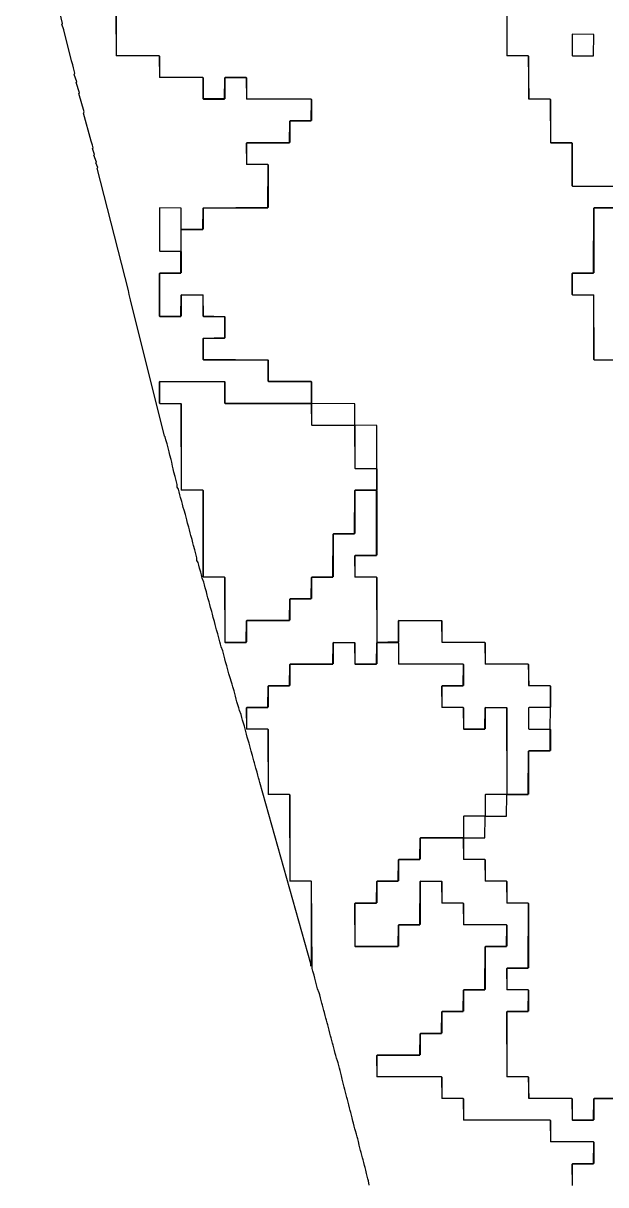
# Model space of a CAD drawing. Extents: x 354370 to 354668, y 4740257 to 4740745.
# Drawn here: x 354394.6 to 354480.5, y 4740396.1 to 4740567.2 of the extents above; entities that cross this region are included whole.
import ezdxf

# ---------------------------------------------------------------- set-up
doc = ezdxf.new("R2010")
doc.units = 0
for name, color, linetype in [('mud', 3, 'CONTINUOUS'), ('rock', 4, 'CONTINUOUS'), ('sand', 2, 'CONTINUOUS'), ('unclassed', 1, 'CONTINUOUS')]:
    doc.layers.add(name, color=color, linetype=linetype)

msp = doc.modelspace()

# ---------------------------------------------------------------- linework, layer by layer
at = {"layer": 'mud'}
for points in [[(354475.568206, 4740565.557716), (354475.518206, 4740565.507716), (354475.518206, 4740562.407716), (354475.568206, 4740562.357716), (354478.668207, 4740562.357716), (354478.718207, 4740565.507716)], [(354414.768206, 4740539.957715), (354414.718206, 4740539.907715), (354414.718206, 4740533.607715), (354414.768206, 4740533.557715), (354417.868206, 4740533.557715), (354417.918206, 4740533.607715), (354417.918206, 4740539.907715)], [(354437.118206, 4740508.007715), (354437.168206, 4740507.957715), (354443.468206, 4740507.957715), (354443.518206, 4740501.607715), (354443.568206, 4740501.557715), (354446.668206, 4740501.557715), (354446.718206, 4740501.507715), (354446.718206, 4740498.407715), (354443.568206, 4740498.357715), (354443.518206, 4740498.307715), (354443.518206, 4740492.007714), (354440.368206, 4740491.957714), (354440.318206, 4740491.907714), (354440.318206, 4740485.607714), (354437.168206, 4740485.557714), (354437.118206, 4740485.507714), (354437.118206, 4740482.407714), (354433.968206, 4740482.357714), (354433.918206, 4740482.307714), (354433.918206, 4740479.207714), (354427.568206, 4740479.157714), (354427.518206, 4740479.107714), (354427.518206, 4740476.007714), (354427.468206, 4740475.957714), (354424.368206, 4740475.957714), (354424.318206, 4740485.507714), (354424.268206, 4740485.557714), (354421.118206, 4740485.607714), (354421.118206, 4740498.307715), (354421.068206, 4740498.357715), (354417.968206, 4740498.357715), (354417.918206, 4740511.107715), (354414.768206, 4740511.157715), (354414.718206, 4740511.207715), (354414.718206, 4740514.307715), (354414.768206, 4740514.357715), (354424.268206, 4740514.357715), (354424.318206, 4740514.307715), (354424.318206, 4740511.207715), (354424.368206, 4740511.157715), (354437.068206, 4740511.157715)]]:
    msp.add_lwpolyline(points, close=True, dxfattribs=at)
msp.add_lwpolyline([(354445.618206, 4740396.007713), (354445.518206, 4740396.607713), (354445.418206, 4740396.907713), (354445.318206, 4740397.307713), (354445.218206, 4740397.707713), (354445.118206, 4740398.207713), (354445.018206, 4740398.607713), (354444.918206, 4740398.907713), (354444.818206, 4740399.307713), (354444.718206, 4740399.707713), (354444.618206, 4740400.007713), (354444.518206, 4740400.407713), (354444.418206, 4740400.807713), (354444.318206, 4740401.107713), (354444.218206, 4740401.507713), (354444.118206, 4740401.907713), (354444.018206, 4740402.407713), (354443.918206, 4740402.807713), (354443.818206, 4740403.107713), (354443.718206, 4740403.507713), (354443.618206, 4740404.007713), (354443.518206, 4740404.307713), (354443.418206, 4740404.707713), (354443.318206, 4740405.107713), (354443.218206, 4740405.407713), (354443.118206, 4740405.907713), (354443.018206, 4740406.307713), (354442.918206, 4740406.707713), (354442.818206, 4740407.007713), (354442.718206, 4740407.407713), (354442.618206, 4740407.807713), (354442.518206, 4740408.207713), (354442.418206, 4740408.607713), (354442.318206, 4740408.907713), (354442.218206, 4740409.307713), (354442.118206, 4740409.707713), (354442.018206, 4740410.107713), (354441.918206, 4740410.407713), (354441.818206, 4740410.807713), (354441.718206, 4740411.207713), (354441.618206, 4740411.607713), (354441.518206, 4740412.107713), (354441.418206, 4740412.507713), (354441.318206, 4740412.907713), (354441.218206, 4740413.207713), (354441.118206, 4740413.607713), (354441.018206, 4740414.007713), (354440.918206, 4740414.307713), (354440.818206, 4740414.707713), (354440.718206, 4740415.107713), (354440.618206, 4740415.407713), (354440.518206, 4740415.807713), (354440.418206, 4740416.207713), (354440.318206, 4740416.607713), (354440.218206, 4740416.907713), (354440.118206, 4740417.307713), (354440.018206, 4740417.707713), (354439.918206, 4740418.007713), (354439.818206, 4740418.407713), (354439.718206, 4740418.807713), (354439.618206, 4740419.207713), (354439.518206, 4740419.607713), (354439.418206, 4740419.907713), (354439.318206, 4740420.307713), (354439.218206, 4740420.607713), (354439.118206, 4740421.007713), (354439.018206, 4740421.407713), (354438.918206, 4740421.707713), (354438.818206, 4740422.107713), (354438.718206, 4740422.507713), (354438.618206, 4740422.807713), (354438.518206, 4740423.207713), (354438.418206, 4740423.607713), (354438.318206, 4740424.007713), (354438.218206, 4740424.307713), (354438.018206, 4740424.907713), (354437.918206, 4740425.307713), (354437.818206, 4740425.707713), (354437.718206, 4740426.107713), (354437.618206, 4740426.507713), (354437.518206, 4740426.907713), (354437.318206, 4740427.507713), (354437.218206, 4740427.907713), (354437.118206, 4740440.707714), (354437.068206, 4740440.757714), (354433.968206, 4740440.757714), (354433.918206, 4740453.507714), (354433.868206, 4740453.557714), (354430.768206, 4740453.557714), (354430.718206, 4740463.107714), (354430.668206, 4740463.157714), (354427.568206, 4740463.157714), (354427.518206, 4740466.307714), (354427.568206, 4740466.357714), (354430.668206, 4740466.357714), (354430.718206, 4740469.507714), (354430.768206, 4740469.557714), (354433.868206, 4740469.557714), (354433.918206, 4740472.707714), (354433.968206, 4740472.757714), (354440.268206, 4740472.757714), (354440.318206, 4740475.907714), (354440.368206, 4740475.957714), (354443.468206, 4740475.957714), (354443.518206, 4740475.907714), (354443.518206, 4740472.807714), (354443.568206, 4740472.757714), (354446.668206, 4740472.757714), (354446.718206, 4740475.907714), (354446.768206, 4740475.957714), (354449.868206, 4740475.957714), (354449.918206, 4740475.907714), (354449.918206, 4740472.807714), (354459.468206, 4740472.757714), (354459.518206, 4740472.707714), (354459.518206, 4740469.607714), (354456.368206, 4740469.557714), (354456.318206, 4740469.507714), (354456.318206, 4740466.407714), (354459.468206, 4740466.357714), (354459.518206, 4740466.307714), (354459.518206, 4740463.207714), (354459.568206, 4740463.157714), (354462.668206, 4740463.157714), (354462.718206, 4740466.307714), (354462.768206, 4740466.357714), (354465.868206, 4740466.357714), (354465.918206, 4740466.307714), (354465.918206, 4740453.607714), (354462.768206, 4740453.557714), (354462.718206, 4740453.507714), (354462.718206, 4740450.407714), (354459.568206, 4740450.357714), (354459.518206, 4740450.307714), (354459.518206, 4740447.207714), (354453.168206, 4740447.157714), (354453.118206, 4740447.107714), (354453.118206, 4740444.007714), (354449.968206, 4740443.957714), (354449.918206, 4740443.907714), (354449.918206, 4740440.807714), (354446.768206, 4740440.757714), (354446.718206, 4740440.707714), (354446.718206, 4740437.607714), (354443.568206, 4740437.557714), (354443.518206, 4740437.507714), (354443.518206, 4740431.207714), (354443.568206, 4740431.157714), (354449.868206, 4740431.157714), (354449.918206, 4740434.307714), (354449.968206, 4740434.357714), (354453.068206, 4740434.357714), (354453.118206, 4740440.707714), (354453.168206, 4740440.757714), (354456.268206, 4740440.757714), (354456.318206, 4740440.707714), (354456.318206, 4740437.607714), (354459.468206, 4740437.557714), (354459.518206, 4740437.507714), (354459.518206, 4740434.407714), (354465.868206, 4740434.357714), (354465.918206, 4740434.307714), (354465.918206, 4740431.207714), (354462.768206, 4740431.157714), (354462.718206, 4740431.107714), (354462.718206, 4740424.807713), (354459.568206, 4740424.757713), (354459.518206, 4740424.707713), (354459.518206, 4740421.607713), (354456.368206, 4740421.557713), (354456.318206, 4740421.507713), (354456.318206, 4740418.407713), (354453.168206, 4740418.357713), (354453.118206, 4740418.307713), (354453.118206, 4740415.207713), (354446.768206, 4740415.157713), (354446.718206, 4740415.107713), (354446.718206, 4740412.007713), (354456.268206, 4740411.957713), (354456.318206, 4740411.907713), (354456.318206, 4740408.807713), (354459.468206, 4740408.757713), (354459.518206, 4740408.707713), (354459.518206, 4740405.607713), (354472.268206, 4740405.557713), (354472.318206, 4740405.507713), (354472.318206, 4740402.407713), (354478.668207, 4740402.357713), (354478.718207, 4740402.307713), (354478.718207, 4740399.207713), (354475.568206, 4740399.157713), (354475.518206, 4740399.107713), (354475.518206, 4740396.007713)], dxfattribs=at)
at = {"layer": 'rock'}
for points in [[(354408.318205, 4740568.707716), (354408.318205, 4740562.407716), (354414.668206, 4740562.357716), (354414.718206, 4740562.307716), (354414.718206, 4740559.207715), (354421.068206, 4740559.157715), (354421.118206, 4740559.107715), (354421.118206, 4740556.007715), (354421.168206, 4740555.957715), (354424.268206, 4740555.957715), (354424.318206, 4740559.107715), (354424.368206, 4740559.157715), (354427.468206, 4740559.157715), (354427.518206, 4740559.107715), (354427.518206, 4740556.007715), (354437.068206, 4740555.957715), (354437.118206, 4740555.907715), (354437.118206, 4740552.807715), (354433.968206, 4740552.757715), (354433.918206, 4740552.707715), (354433.918206, 4740549.607715), (354427.568206, 4740549.557715), (354427.518206, 4740549.507715), (354427.518206, 4740546.407715), (354430.668206, 4740546.357715), (354430.718206, 4740546.307715), (354430.718206, 4740540.007715), (354421.118206, 4740539.907715), (354421.118206, 4740536.807715), (354417.968206, 4740536.757715), (354417.918206, 4740536.807715), (354417.918206, 4740539.907715), (354414.768206, 4740539.957715), (354414.718206, 4740539.907715), (354414.718206, 4740533.607715), (354414.768206, 4740533.557715), (354417.868206, 4740533.557715), (354417.918206, 4740533.507715), (354417.918206, 4740530.407715), (354414.768206, 4740530.357715), (354414.718206, 4740530.307715), (354414.718206, 4740524.007715), (354414.768206, 4740523.957715), (354417.868206, 4740523.957715), (354417.918206, 4740527.107715), (354417.968206, 4740527.157715), (354421.068206, 4740527.157715), (354421.118206, 4740524.007715), (354421.168206, 4740523.957715), (354424.268206, 4740523.957715), (354424.318206, 4740523.907715), (354424.318206, 4740520.807715), (354421.118206, 4740520.707715), (354421.118206, 4740517.607715), (354421.168206, 4740517.557715), (354430.668206, 4740517.557715), (354430.718206, 4740517.507715), (354430.718206, 4740514.407715), (354430.768206, 4740514.357715), (354437.068206, 4740514.357715), (354437.118206, 4740514.307715), (354437.118206, 4740511.207715), (354437.068206, 4740511.157715), (354424.368206, 4740511.157715), (354424.318206, 4740511.207715), (354424.318206, 4740514.307715), (354414.768206, 4740514.357715), (354414.718206, 4740514.307715), (354414.718206, 4740511.207715), (354414.768206, 4740511.157715), (354417.868206, 4740511.157715), (354417.918206, 4740511.107715), (354417.918206, 4740498.407715), (354421.068206, 4740498.357715), (354421.118206, 4740498.307715), (354421.118206, 4740485.607714), (354424.268206, 4740485.557714), (354424.318206, 4740485.507714), (354424.318206, 4740476.007714), (354424.368206, 4740475.957714), (354427.468206, 4740475.957714), (354427.518206, 4740479.107714), (354427.568206, 4740479.157714), (354433.868206, 4740479.157714), (354433.918206, 4740482.307714), (354433.968206, 4740482.357714), (354437.068206, 4740482.357714), (354437.118206, 4740485.507714), (354437.168206, 4740485.557714), (354440.268206, 4740485.557714), (354440.318206, 4740491.907714), (354440.368206, 4740491.957714), (354443.468206, 4740491.957714), (354443.518206, 4740498.307715), (354443.568206, 4740498.357715), (354446.668206, 4740498.357715), (354446.718206, 4740498.307715), (354446.718206, 4740488.807714), (354443.568206, 4740488.757714), (354443.518206, 4740488.707714), (354443.518206, 4740485.607714), (354446.668206, 4740485.557714), (354446.718206, 4740485.507714), (354446.718206, 4740472.807714), (354443.568206, 4740472.757714), (354443.518206, 4740475.907714), (354440.368206, 4740475.957714), (354440.318206, 4740475.907714), (354440.318206, 4740472.807714), (354433.968206, 4740472.757714), (354433.918206, 4740472.707714), (354433.918206, 4740469.607714), (354430.768206, 4740469.557714), (354430.718206, 4740469.507714), (354430.718206, 4740466.407714), (354427.568206, 4740466.357714), (354427.518206, 4740466.307714), (354427.518206, 4740463.207714), (354430.668206, 4740463.157714), (354430.718206, 4740463.107714), (354430.718206, 4740453.607714), (354433.868206, 4740453.557714), (354433.918206, 4740453.507714), (354433.918206, 4740440.807714), (354437.068206, 4740440.757714), (354437.068206, 4740428.257714), (354437.018206, 4740428.307714), (354437.018206, 4740428.607714), (354429.518206, 4740455.307714), (354429.418206, 4740455.707714), (354429.318206, 4740456.007714), (354429.218206, 4740456.407714), (354429.118206, 4740456.807714), (354428.918206, 4740457.407714), (354428.818206, 4740457.807714), (354428.718206, 4740458.207714), (354428.618206, 4740458.507714), (354428.518206, 4740458.907714), (354428.418206, 4740459.307714), (354428.218206, 4740459.907714), (354428.118206, 4740460.307714), (354428.018206, 4740460.707714), (354427.918206, 4740461.107714), (354427.818206, 4740461.407714), (354427.618206, 4740462.007714), (354427.518206, 4740462.407714), (354427.418206, 4740462.807714), (354427.318206, 4740463.207714), (354427.218206, 4740463.607714), (354427.118206, 4740463.907714), (354426.918206, 4740464.507714), (354426.818206, 4740464.907714), (354426.718206, 4740465.307714), (354426.518206, 4740465.907714), (354426.418206, 4740466.307714), (354426.318206, 4740466.607714), (354426.118206, 4740467.207714), (354426.018206, 4740467.607714), (354425.918206, 4740468.007714), (354425.818206, 4740468.407714), (354425.718206, 4740468.807714), (354425.518206, 4740469.407714), (354425.418206, 4740469.807714), (354425.318206, 4740470.107714), (354425.118206, 4740470.707714), (354424.918206, 4740471.307714), (354424.818206, 4740471.707714), (354424.718206, 4740472.107714), (354424.618206, 4740472.507714), (354424.418206, 4740473.107714), (354424.318206, 4740473.507714), (354424.218206, 4740473.907714), (354424.118206, 4740474.307714), (354424.018206, 4740474.707714), (354423.818206, 4740475.307714), (354423.718206, 4740475.707714), (354423.618206, 4740476.007714), (354423.518206, 4740476.407714), (354423.418206, 4740476.807714), (354423.318206, 4740477.207714), (354423.118206, 4740477.807714), (354423.018206, 4740478.207714), (354422.918206, 4740478.607714), (354422.818206, 4740479.007714), (354422.618206, 4740479.607714), (354422.518206, 4740480.107714), (354422.418206, 4740480.507714), (354422.218206, 4740481.107714), (354422.118206, 4740481.507714), (354422.018206, 4740481.907714), (354421.818206, 4740482.507714), (354421.718206, 4740482.907714), (354421.618206, 4740483.407714), (354421.418206, 4740484.007714), (354421.318206, 4740484.407714), (354421.218206, 4740484.807714), (354421.018206, 4740485.407714), (354420.918206, 4740485.907714), (354420.818206, 4740486.307714), (354420.618206, 4740486.907714), (354420.518206, 4740487.307714), (354420.418206, 4740487.707714), (354420.218206, 4740488.007714), (354420.218206, 4740488.407714), (354420.118206, 4740488.807714), (354420.018206, 4740489.207714), (354419.918206, 4740489.607714), (354419.718206, 4740490.207714), (354419.618206, 4740490.607714), (354419.518206, 4740491.107714), (354419.318206, 4740491.707714), (354419.218206, 4740492.107714), (354419.118206, 4740492.507714), (354419.018206, 4740492.907714), (354418.818206, 4740493.507714), (354418.718206, 4740494.007714), (354418.618206, 4740494.407714), (354418.518206, 4740494.807714), (354418.318206, 4740495.407715), (354418.218206, 4740495.807715), (354418.118206, 4740496.307715), (354418.018206, 4740496.707715), (354417.818206, 4740497.307715), (354417.718206, 4740497.707715), (354417.618206, 4740498.107715), (354417.518206, 4740498.507715), (354417.318206, 4740498.807715), (354417.318206, 4740499.207715), (354417.218206, 4740499.607715), (354417.118206, 4740500.007715), (354417.018206, 4740500.407715), (354416.818206, 4740501.007715), (354416.718206, 4740501.507715), (354416.618206, 4740501.907715), (354416.518206, 4740502.507715), (354416.418206, 4740502.907715), (354416.218206, 4740503.507715), (354416.118206, 4740504.007715), (354416.018206, 4740504.407715), (354415.918206, 4740504.807715), (354415.818206, 4740505.207715), (354415.618206, 4740505.807715), (354415.518206, 4740506.207715), (354415.418206, 4740506.307715), (354410.418206, 4740526.407715), (354410.318206, 4740526.807715), (354410.218206, 4740527.207715), (354410.118206, 4740527.807715), (354405.518205, 4740545.807715), (354405.618205, 4740545.907715), (354405.318205, 4740546.607715), (354405.418205, 4740546.707715), (354405.018205, 4740547.707715), (354405.118205, 4740547.807715), (354404.818205, 4740548.707715), (354404.918205, 4740548.807715), (354404.818205, 4740549.207715), (354404.618205, 4740549.807715), (354403.518205, 4740553.907715), (354403.618205, 4740554.107715), (354402.818205, 4740556.807715), (354402.918205, 4740556.907715), (354402.418205, 4740558.407715), (354402.518205, 4740558.507715), (354402.118205, 4740559.607715), (354402.218205, 4740559.807715), (354402.118205, 4740560.207715), (354402.018205, 4740560.607715), (354401.918205, 4740561.007715), (354401.718205, 4740561.607715), (354400.618205, 4740566.207716), (354400.318205, 4740567.007716), (354400.418205, 4740567.107716), (354394.618205, 4740591.707716)], [(354475.568206, 4740395.957713), (354475.518206, 4740399.107713), (354475.568206, 4740399.157713), (354478.668207, 4740399.157713), (354478.718207, 4740402.307713), (354478.668207, 4740402.357713), (354472.368206, 4740402.357713), (354472.318206, 4740405.507713), (354472.268206, 4740405.557713), (354459.568206, 4740405.557713), (354459.518206, 4740408.707713), (354459.468206, 4740408.757713), (354456.368206, 4740408.757713), (354456.318206, 4740411.907713), (354456.268206, 4740411.957713), (354446.768206, 4740411.957713), (354446.718206, 4740415.107713), (354446.768206, 4740415.157713), (354453.068206, 4740415.157713), (354453.118206, 4740418.307713), (354453.168206, 4740418.357713), (354456.268206, 4740418.357713), (354456.318206, 4740421.507713), (354456.368206, 4740421.557713), (354459.468206, 4740421.557713), (354459.518206, 4740424.707713), (354459.568206, 4740424.757713), (354462.668206, 4740424.757713), (354462.718206, 4740431.107714), (354462.768206, 4740431.157714), (354465.868206, 4740431.157714), (354465.918206, 4740434.307714), (354465.868206, 4740434.357714), (354459.568206, 4740434.357714), (354459.518206, 4740437.507714), (354459.468206, 4740437.557714), (354456.368206, 4740437.557714), (354456.318206, 4740440.707714), (354453.168206, 4740440.757714), (354453.118206, 4740440.707714), (354453.118206, 4740434.407714), (354449.968206, 4740434.357714), (354449.918206, 4740434.307714), (354449.918206, 4740431.207714), (354443.568206, 4740431.157714), (354443.518206, 4740437.507714), (354443.568206, 4740437.557714), (354446.668206, 4740437.557714), (354446.718206, 4740440.707714), (354446.768206, 4740440.757714), (354449.868206, 4740440.757714), (354449.918206, 4740443.907714), (354449.968206, 4740443.957714), (354453.068206, 4740443.957714), (354453.118206, 4740447.107714), (354453.168206, 4740447.157714), (354459.468206, 4740447.157714), (354459.518206, 4740447.107714), (354459.518206, 4740444.007714), (354462.668206, 4740443.957714), (354462.718206, 4740443.907714), (354462.718206, 4740440.807714), (354465.868206, 4740440.757714), (354465.918206, 4740440.707714), (354465.918206, 4740437.607714), (354469.068206, 4740437.557714), (354469.118206, 4740437.507714), (354469.118206, 4740428.007714), (354465.968206, 4740427.957713), (354465.918206, 4740427.907713), (354465.918206, 4740424.807713), (354469.068206, 4740424.757713), (354469.118206, 4740424.707713), (354469.118206, 4740421.607713), (354465.968206, 4740421.557713), (354465.918206, 4740421.507713), (354465.918206, 4740412.007713), (354469.068206, 4740411.957713), (354469.118206, 4740411.907713), (354469.118206, 4740408.807713), (354475.468206, 4740408.757713), (354475.518206, 4740408.707713), (354475.518206, 4740405.607713), (354475.568206, 4740405.557713), (354478.668207, 4740405.557713), (354478.718207, 4740408.707713), (354478.768207, 4740408.757713), (354494.668207, 4740408.757713)]]:
    msp.add_lwpolyline(points, dxfattribs=at)
for points in [[(354437.168206, 4740511.157715), (354437.118206, 4740511.107715), (354437.118206, 4740508.007715), (354437.168206, 4740507.957715), (354443.468206, 4740507.957715), (354443.518206, 4740508.007715), (354443.518206, 4740511.107715)], [(354462.768206, 4740466.357714), (354462.718206, 4740466.307714), (354462.718206, 4740463.207714), (354459.568206, 4740463.157714), (354459.518206, 4740466.307714), (354459.468206, 4740466.357714), (354456.368206, 4740466.357714), (354456.318206, 4740469.507714), (354456.368206, 4740469.557714), (354459.468206, 4740469.557714), (354459.518206, 4740472.707714), (354459.468206, 4740472.757714), (354449.968206, 4740472.757714), (354449.918206, 4740479.107714), (354449.968206, 4740479.157714), (354456.268206, 4740479.157714), (354456.318206, 4740479.107714), (354456.318206, 4740476.007714), (354462.668206, 4740475.957714), (354462.718206, 4740475.907714), (354462.718206, 4740472.807714), (354469.068206, 4740472.757714), (354469.118206, 4740472.707714), (354469.118206, 4740469.607714), (354472.268206, 4740469.557714), (354472.318206, 4740469.507714), (354472.318206, 4740466.407714), (354469.168206, 4740466.357714), (354469.118206, 4740466.307714), (354469.118206, 4740463.207714), (354472.268206, 4740463.157714), (354472.318206, 4740463.107714), (354472.318206, 4740460.007714), (354469.168206, 4740459.957714), (354469.118206, 4740459.907714), (354469.118206, 4740453.607714), (354465.968206, 4740453.557714), (354465.918206, 4740466.307714)], [(354462.768206, 4740453.557714), (354462.718206, 4740453.507714), (354462.718206, 4740450.407714), (354462.768206, 4740450.357714), (354465.868206, 4740450.357714), (354465.918206, 4740453.507714)], [(354459.568206, 4740450.357714), (354459.518206, 4740450.307714), (354459.518206, 4740447.207714), (354459.568206, 4740447.157714), (354462.668206, 4740447.157714), (354462.718206, 4740450.307714)]]:
    msp.add_lwpolyline(points, close=True, dxfattribs=at)
at = {"layer": 'sand'}
for points in [[(354465.918206, 4740575.107716), (354465.918206, 4740562.407716), (354469.068206, 4740562.357716), (354469.118206, 4740562.307716), (354469.118206, 4740556.007715), (354472.268206, 4740555.957715), (354472.318206, 4740555.907715), (354472.318206, 4740549.607715), (354472.368206, 4740549.557715), (354475.468206, 4740549.557715), (354475.518206, 4740549.507715), (354475.518206, 4740543.207715), (354475.568206, 4740543.157715), (354481.868207, 4740543.157715)], [(354485.118207, 4740408.807713), (354478.768207, 4740408.757713), (354478.718207, 4740408.707713), (354478.718207, 4740405.607713), (354475.568206, 4740405.557713), (354475.518206, 4740408.707713), (354475.468206, 4740408.757713), (354469.168206, 4740408.757713), (354469.118206, 4740411.907713), (354469.068206, 4740411.957713), (354465.968206, 4740411.957713), (354465.918206, 4740421.507713), (354465.968206, 4740421.557713), (354469.068206, 4740421.557713), (354469.118206, 4740424.707713), (354469.068206, 4740424.757713), (354465.968206, 4740424.757713), (354465.918206, 4740427.907713), (354465.968206, 4740427.957713), (354469.068206, 4740427.957713), (354469.118206, 4740437.507714), (354469.068206, 4740437.557714), (354465.968206, 4740437.557714), (354465.918206, 4740440.707714), (354465.868206, 4740440.757714), (354462.768206, 4740440.757714), (354462.718206, 4740443.907714), (354462.668206, 4740443.957714), (354459.568206, 4740443.957714), (354459.518206, 4740447.107714), (354459.568206, 4740447.157714), (354462.668206, 4740447.157714), (354462.718206, 4740450.307714), (354462.768206, 4740450.357714), (354465.868206, 4740450.357714), (354465.918206, 4740453.507714), (354465.968206, 4740453.557714), (354469.068206, 4740453.557714), (354469.118206, 4740459.907714), (354469.168206, 4740459.957714), (354472.268206, 4740459.957714), (354472.318206, 4740469.507714), (354472.268206, 4740469.557714), (354469.168206, 4740469.557714), (354469.118206, 4740472.707714), (354469.068206, 4740472.757714), (354462.768206, 4740472.757714), (354462.718206, 4740475.907714), (354462.668206, 4740475.957714), (354456.368206, 4740475.957714), (354456.318206, 4740479.107714), (354449.968206, 4740479.157714), (354449.918206, 4740479.107714), (354449.918206, 4740476.007714), (354446.768206, 4740475.957714), (354446.718206, 4740485.507714), (354446.668206, 4740485.557714), (354443.568206, 4740485.557714), (354443.518206, 4740488.707714), (354443.568206, 4740488.757714), (354446.668206, 4740488.757714), (354446.718206, 4740507.907715), (354443.568206, 4740507.957715), (354443.518206, 4740508.007715), (354443.518206, 4740511.107715), (354437.168206, 4740511.157715), (354437.118206, 4740511.207715), (354437.118206, 4740514.307715), (354437.068206, 4740514.357715), (354430.768206, 4740514.357715), (354430.718206, 4740514.407715), (354430.718206, 4740517.507715), (354421.118206, 4740517.607715), (354421.118206, 4740520.707715), (354421.168206, 4740520.757715), (354424.268206, 4740520.757715), (354424.318206, 4740520.807715), (354424.318206, 4740523.907715), (354421.118206, 4740524.007715), (354421.118206, 4740527.107715), (354417.968206, 4740527.157715), (354417.918206, 4740527.107715), (354417.918206, 4740524.007715), (354414.768206, 4740523.957715), (354414.718206, 4740524.007715), (354414.718206, 4740530.307715), (354414.768206, 4740530.357715), (354417.868206, 4740530.357715), (354417.918206, 4740536.707715), (354417.968206, 4740536.757715), (354421.068206, 4740536.757715), (354421.118206, 4740539.907715), (354421.168206, 4740539.957715), (354430.668206, 4740539.957715), (354430.718206, 4740546.307715), (354430.668206, 4740546.357715), (354427.568206, 4740546.357715), (354427.518206, 4740549.507715), (354427.568206, 4740549.557715), (354433.868206, 4740549.557715), (354433.918206, 4740552.707715), (354433.968206, 4740552.757715), (354437.068206, 4740552.757715), (354437.118206, 4740555.907715), (354437.068206, 4740555.957715), (354427.568206, 4740555.957715), (354427.518206, 4740559.107715), (354427.468206, 4740559.157715), (354424.368206, 4740559.157715), (354424.318206, 4740559.107715), (354424.318206, 4740556.007715), (354421.118206, 4740556.007715), (354421.118206, 4740559.107715), (354421.068206, 4740559.157715), (354414.768206, 4740559.157715), (354414.718206, 4740562.307716), (354414.668206, 4740562.357716), (354408.368205, 4740562.357716), (354408.318205, 4740568.707716)], [(354481.918207, 4740540.007715), (354478.768207, 4740539.957715), (354478.718207, 4740539.907715), (354478.718207, 4740530.407715), (354475.568206, 4740530.357715), (354475.518206, 4740530.307715), (354475.518206, 4740527.207715), (354475.568206, 4740527.157715), (354478.668207, 4740527.157715), (354478.718207, 4740517.607715), (354478.768207, 4740517.557715), (354481.868207, 4740517.557715)]]:
    msp.add_lwpolyline(points, dxfattribs=at)
at = {"layer": 'unclassed'}
for points in [[(354491.518207, 4740543.107715), (354475.568206, 4740543.157715), (354475.518206, 4740543.207715), (354475.518206, 4740549.507715), (354475.468206, 4740549.557715), (354472.368206, 4740549.557715), (354472.318206, 4740555.907715), (354472.268206, 4740555.957715), (354469.168206, 4740555.957715), (354469.118206, 4740562.307716), (354469.068206, 4740562.357716), (354465.968206, 4740562.357716), (354465.918206, 4740575.107716)], [(354481.918207, 4740517.507715), (354478.768207, 4740517.557715), (354478.718207, 4740517.607715), (354478.718207, 4740527.107715), (354475.568206, 4740527.157715), (354475.518206, 4740527.207715), (354475.518206, 4740530.307715), (354475.568206, 4740530.357715), (354478.668207, 4740530.357715), (354478.718207, 4740539.907715), (354478.768207, 4740539.957715), (354491.468207, 4740539.957715)]]:
    msp.add_lwpolyline(points, dxfattribs=at)
for points in [[(354475.568206, 4740565.557716), (354475.518206, 4740565.507716), (354475.518206, 4740562.407716), (354475.568206, 4740562.357716), (354478.668207, 4740562.357716), (354478.718207, 4740565.507716)], [(354443.568206, 4740507.957715), (354443.518206, 4740507.907715), (354443.518206, 4740501.607715), (354443.568206, 4740501.557715), (354446.668206, 4740501.557715), (354446.718206, 4740501.607715), (354446.718206, 4740507.907715)], [(354469.168206, 4740466.357714), (354469.118206, 4740466.307714), (354469.118206, 4740463.207714), (354469.168206, 4740463.157714), (354472.268206, 4740463.157714), (354472.318206, 4740466.307714)]]:
    msp.add_lwpolyline(points, close=True, dxfattribs=at)

doc.saveas('drawing.dxf')
